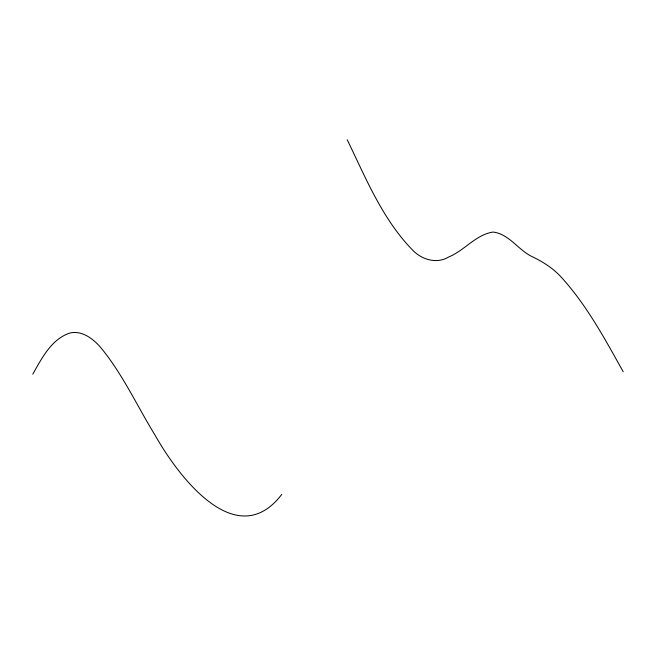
<?xml version="1.0" encoding="UTF-8"?>
<svg xmlns="http://www.w3.org/2000/svg" width="656" height="656" viewBox="0 0 656 656"><rect width="100%" height="100%" fill="white"/><g stroke="black" fill="none" stroke-linecap="round" stroke-linejoin="round"><path stroke-width="0.98" d="M32.8 374.158C41.754 358.373 51.217 339.447 69.544 333.117C81.615 330.083 92.586 338.365 100.163 346.868C122.475 373.666 136.981 405.777 155.152 435.322C177.661 475.321 236.152 554.123 281.793 494.353M623.2 371.714C604.93 339.07 586.972 305.573 561.708 277.677C553.418 268.402 542.856 261.703 531.696 256.43C518.035 249.69 508.982 233.995 493.123 232.044C475.772 234.602 464.473 250.6 448.63 257.021C436.707 264.245 421.742 259.678 412.591 250.092C382.448 219.161 365.802 178.12 347.262 139.818"/></g></svg>
